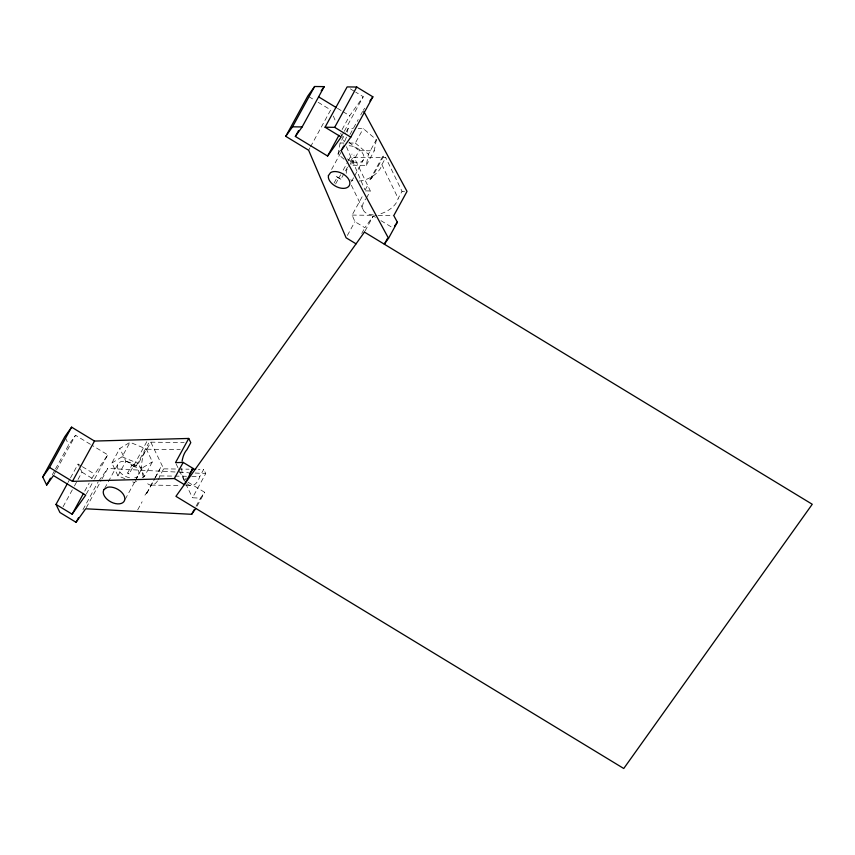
<?xml version="1.0" encoding="UTF-8"?>
<svg xmlns="http://www.w3.org/2000/svg" width="855" height="855" viewBox="0 0 855 855"><rect width="100%" height="100%" fill="white"/><g stroke="black" fill="none" stroke-linecap="round" stroke-linejoin="round"><path stroke-width="0.64" stroke-dasharray="4.28 3.21" d="M344.084 159.244L338.046 154.092L340.13 142.999L345.634 132.953M346.457 137.11L343.539 144.046M347.387 132.183L348.081 128.485L353.136 128.507M376.35 139.718L374.266 150.811L359.079 150.737L351.127 165.25L366.314 165.325L368.409 154.231L376.35 139.718L363.257 128.56L358.202 128.539M147.423 491.668L144.848 495.291L146.536 493.72L154.36 478.992M371.594 178.225L372.481 176.162L369.905 179.785L371.594 178.225L384.846 154.039M52.347 474.717L54.87 470.111M55.5 468.957L68.742 444.771L75.529 435.259L91.09 444.718M54.089 474.418L55.981 470.966M56.612 469.812L75.529 435.259M67.983 482.509L69.875 479.057M70.505 477.902L78.072 464.083L81.3 466.039M63.078 506.737L73.797 487.158M74.428 486.003L81.995 472.184L79.75 467.557M84.741 491.155L89.155 483.096M91.677 478.49L107.773 454.849L92.201 445.391M86.323 494.019L93.9 480.189M94.531 479.046L107.773 454.849M82.978 509.623L98.111 481.985M86.312 507.635L101.446 479.997M102.076 478.843L107.751 468.476L177.925 472.131M124.926 478.682L117.947 475.818L111.877 462.972L119.828 448.458L130.035 442.302L146.323 448.993L152.393 461.839L144.442 476.353L142.176 477.721M104.705 488.291L118.214 463.613M111.877 462.972L122.094 456.816L130.035 442.302M117.947 475.818L125.899 461.305L119.828 448.458M146.793 441.704L129.137 473.948L127.619 473.029L132.033 464.96M308.634 150.245L309.895 147.936M310.525 146.782L330.703 109.932L315.452 100.655M135.443 467.268L129.907 463.902L135.443 467.268L148.685 443.072M144.442 476.353L138.371 463.506L146.323 448.993M143.458 477.304A19.131 9.854 -89.3 0 1 146.932 449.217L150.801 442.163L184.124 442.58M135.453 480.275L142.176 467.995L152.393 461.839M125.215 499.267L135.047 481.312M135.656 480.189L138.115 475.711M342.107 129.554L349.674 115.735L363.247 96.711L355.723 92.137M341.808 135.87L343.699 132.418M344.33 131.264L363.247 96.711M154.99 477.838L160.665 467.482M137.708 509.847L142.122 501.778M146.536 493.72L154.734 478.747M155.364 477.592L159.778 469.534M346.243 131.83L348.081 128.485M158.196 479.815A19.131 9.854 -89.3 0 0 159.842 475.925L163.711 468.861L150.801 442.163M338.046 154.092L339.873 150.737M349.984 134.524L358.192 119.55M360.714 114.944L362.606 111.481M331.601 169.429L340.814 152.596M348.99 143.042L355.317 143.074L363.257 128.56M334.091 183.045L337.244 177.284M335.609 183.964L340.653 174.751M343.176 170.145L347.59 162.076M348.22 160.932L352.004 154.018M340.889 179.272L335.352 175.906L340.889 179.272L347.825 166.597M350.347 161.99L354.13 155.086M350.187 164.288L354.045 157.235L385.733 157.63L402.032 191.338L398.163 198.403A19.131 11.414 -25.8 0 1 378.861 214.21M351.512 181.527L353.959 177.038M354.579 175.916L363.172 160.206M366.314 165.325L374.266 150.811M186.989 483.641A19.131 9.854 -89.3 0 0 199.835 476.427L203.704 469.363L198.371 469.299M188.079 482.231L204.666 492.309L200.476 498.176L192.493 497.76L205.734 473.574L203.704 469.363M369.905 179.785L383.147 155.599M365.288 189.735L367.18 186.283M375.473 217.32L373.261 215.973L364.882 227.719L354.932 221.669L352.11 215.075L363.461 194.342M359.111 181.046A19.131 11.414 -25.8 0 0 381.864 164.684L385.733 157.63M196.062 506.246L200.476 498.176M197.099 506.128L204.666 492.309M366.485 198.007L370.354 190.943L354.045 157.235M347.365 235.488L354.932 221.669M361.729 233.479L364.882 227.719M365.064 230.946L373.261 215.973M98.859 480.948L107.751 468.476M363.236 110.338L364.711 108.254M184.766 480.211L186.283 478.073M136.501 481.141L134.235 482.509L130.751 481.066M340.13 142.999L343.924 143.02M365.352 190.889L370.354 190.943M402.032 191.338L404.522 191.37M352.11 215.075L376.852 215.385M378.156 215.396L393.781 215.588M146.932 449.217L180.255 449.634M163.711 468.861L177.038 469.032M178.374 469.053L189.041 469.181M159.842 475.925L186.508 476.256M191.841 476.321L199.835 476.427M151.121 485.116L180.448 485.48M185.781 485.555L191.114 485.619M179.251 472.195L188.528 472.676M195.143 473.029L205.734 473.574M122.094 456.816L138.371 463.506M125.899 461.305L142.176 467.995M127.619 473.029L129.137 473.948M350.358 88.867L354.654 91.485M337.447 108.296L341.893 111M343.005 111.684L349.674 115.735M308.912 96.679L314.362 99.992M380.999 220.675L393.161 228.071M82.379 466.691L94.2 473.884M81.995 472.184L92.746 478.715M355.317 143.074L368.409 154.231M349.011 142.154L359.079 150.737M381.864 164.684L398.163 198.403M351.373 185.257L363.738 210.832M176.077 463.805L185.14 482.541M185.706 483.716L192.493 497.76M65.375 437.824L68.742 444.771M78.072 464.083L79.194 466.403M333.332 116.066L335.427 120.972M340.685 133.23L344.351 141.823M346.457 146.729L364.829 189.66M129.511 477.774A11.66 7.182 28.7 0 1 117.637 464.725A11.66 7.182 28.7 0 1 134.021 464.928A11.66 7.182 28.7 0 1 134.684 477.838M184.263 479.719A19.131 9.854 -89.3 0 1 181.698 468.572M157.544 480.916A19.131 9.854 -89.3 0 1 146.248 482.348M349.15 145.735A11.66 7.182 28.7 0 1 363.974 158.164A11.66 7.182 28.7 0 1 347.365 158.891M373.208 214.851A19.131 11.414 -25.8 0 1 365.78 198.841M352.912 180.629A19.131 11.414 -25.8 0 1 350.657 179.807M346.232 173.319A19.131 11.414 -25.8 0 1 349.481 165.122"/><path stroke-width="1.28" d="M67.353 483.663L56.003 504.397L72.13 514.197L85.692 495.163L53.459 475.572L46.672 485.084L42.75 476.983L64.82 436.67L71.606 427.158L94.499 441.062L188.752 438.444L190.793 442.655L186.924 449.719A19.131 9.854 -89.3 0 0 182.104 461.134M42.75 476.983L49.537 467.471L71.606 427.158M46.672 485.084L50.456 478.169M49.537 467.471L72.429 481.376L94.499 441.062M72.13 514.197L83.48 493.463M356.054 243.835L346.104 237.797L308.634 150.245L285.752 136.33L307.821 96.017L314.608 86.505L324.216 86.622L302.146 126.935L295.36 136.447L327.604 156.048L341.177 137.024L325.06 127.224L347.13 86.911L356.749 87.028L372.866 96.829L350.796 137.142L341.156 150.651L388.523 238.321L384.333 244.188L387.486 238.438M56.003 504.397L59.925 512.498L76.042 522.298L78.564 517.692M285.752 136.33L292.538 126.818L314.608 86.505M295.36 136.447L298.513 130.697M325.06 127.224L334.668 127.342L356.749 87.028M327.604 156.048L338.954 135.314M341.156 150.651L343.678 146.034M188.752 438.444L175.51 462.63L183.194 462.416L193.145 468.465L184.317 484.593L174.367 478.544L72.429 481.376M174.367 478.544L183.194 462.416M76.042 522.298L85.682 508.789L191.648 514.304L194.171 509.698M388.523 238.321L397.351 222.193L393.781 215.588L407.023 191.402L363.867 111.513M321.202 90.854L324.216 86.622M369.905 100.986L372.866 96.829M189.329 473.809L193.145 468.465M394.561 226.105L397.351 222.193M191.648 514.304L195.838 508.436M292.538 126.818L302.146 126.935M191.702 469.213L195.699 469.267M318.552 96.818L336.336 107.623M334.668 127.342L350.796 137.142M328.406 175.638L328.384 177.658A11.66 7.182 28.7 0 0 343.176 188.389A11.66 7.182 28.7 0 0 347.707 177.904A11.66 7.182 28.7 0 0 330.575 172.603L328.406 175.638M104.086 489.413L103.337 491.133A11.66 7.182 28.7 0 0 115.382 503.574A11.66 7.182 28.7 0 0 124.039 495.579A11.66 7.182 28.7 0 0 107.516 487.286L104.086 489.413M364.433 232.1L175.938 496.338L623.755 768.495L812.25 504.258L364.433 232.1"/></g></svg>
